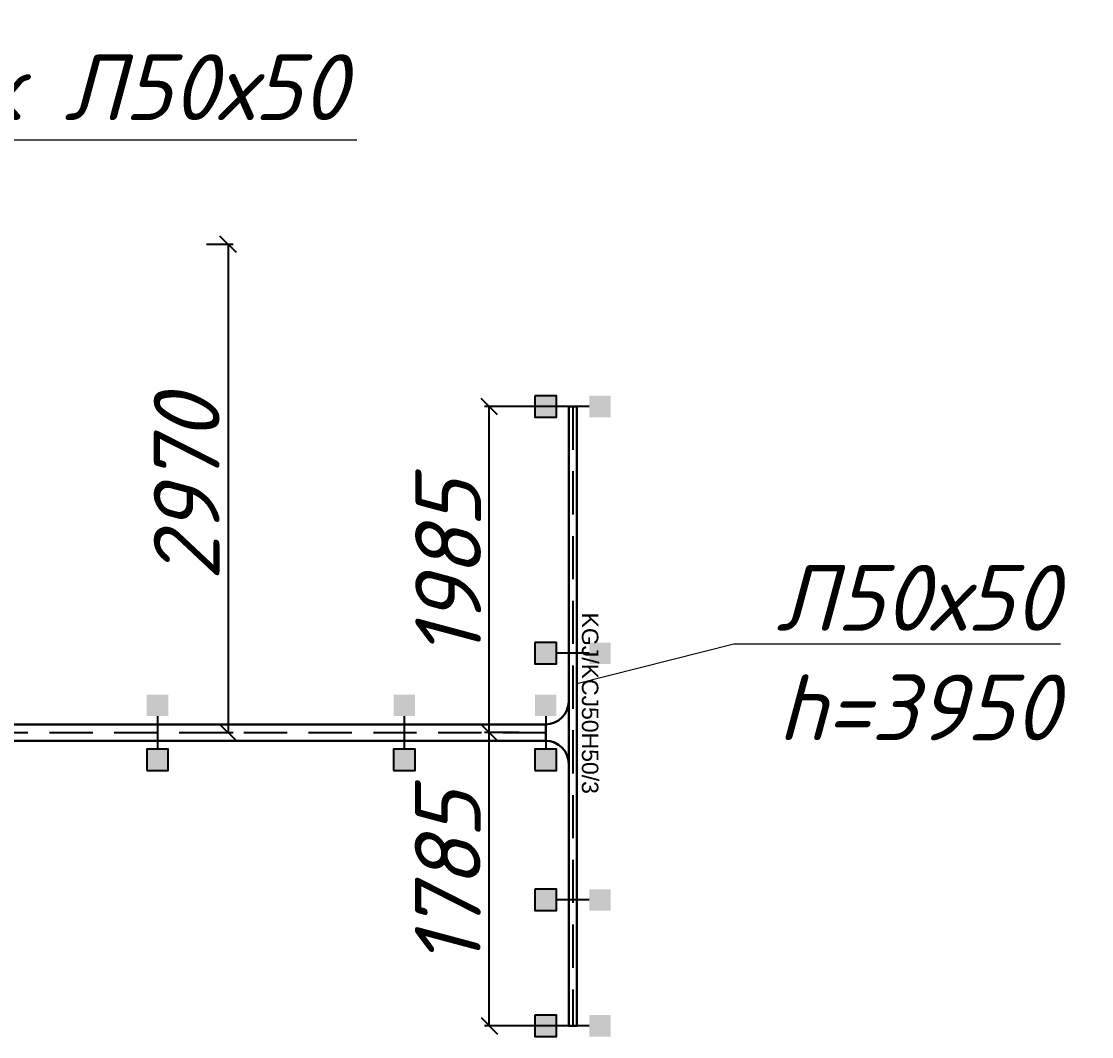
# Model space of a CAD drawing. Extents: x 221643 to 289394, y 86804 to 109436.
# Drawn here: x 230887 to 231538, y 104574 to 105191 of the extents above; entities that cross this region are included whole.
import ezdxf
from ezdxf import colors
from ezdxf.entities.mleader import LeaderData, LeaderLine
from ezdxf.math import Vec2, Vec3

# ---------------------------------------------------------------- set-up
doc = ezdxf.new("R2010")
doc.units = 0
doc.linetypes.add('DASHED2', pattern=[0.375, 0.25, -0.125])
doc.layers.get('Defpoints').update_dxf_attribs({"color": 140})
doc.layers.add('BAKS_opis', color=7, linetype='Continuous')
doc.layers.add("E_Прив'язки", color=24, linetype='Continuous')
doc.layers.add('E_Лотки', color=5, linetype='Continuous', lineweight=30)
doc.layers.add('E_Позначення', color=7, linetype='Continuous', lineweight=15)
doc.layers.add('E_Лотки_опори_опуски', color=2, linetype='Continuous', plot=False)
doc.styles.add('GOST 2.304', font='isocpeui.ttf')
doc.styles.add('ROMANS', font='ROMANS')
doc.styles.get("Standard").update_dxf_attribs({"font": 'arial.ttf'})
doc.styles.add('ГОСТ 2.304', font='isocpeui.ttf')
doc.dimstyles.new('1to10', dxfattribs={"dimtxt": 40, "dimasz": 10, "dimexe": 3, "dimexo": 0, "dimgap": 5, "dimtad": 1, "dimdec": 0, "dimlfac": 10, "dimrnd": 5, "dimtxsty": 'GOST 2.304', "dimblk": 'OBLIQUE', "dimcen": 2.5, "dimadec": 0, "dimazin": 0, "dimtfac": 1, "dimtdec": 0, "dimtmove": 0, "dimatfit": 3, "dimfxl": 1, "dimarcsym": 0})

# ---------------------------------------------------------------- blocks, each defined once
blk = doc.blocks.new('_None')
blk = doc.blocks.new('BAKS_140')
at = {"layer": 'BAKS_opis', "linetype": 'DASHED2', "ltscale": 105}
blk.add_line((0, 0), (0, -376.59), dxfattribs=at)
at = {"layer": 'E_Лотки'}
for points in [[(-2.5, 0), (-2.5, -376.59), (2.5, -376.59), (2.5, 0)], [(-2.5, 0), (-2.5, -376.59), (-2.5, -376.59), (-2.5, 0)], [(2.5, 0), (2.5, -376.59), (-2.5, -376.59), (-2.5, 0)], [(2.5, 0), (2.5, -376.59), (2.5, -376.59), (2.5, 0)]]:
    blk.add_3dface(points, dxfattribs=at)
at = {"flags": 1}
for tag, p in [('LENGTH', (0, 0)), ('ID', (2.5, 0)), ('ATT_2', (0, -376.59)), ('ATT_3', (0, -376.59)), ('ATT_1', (0, -376.59)), ('ATT_4', (0, -376.59)), ('ATT_5', (0, -376.59)), ('AN', (0, -376.59)), ('TYP', (0, -376.59)), ('P2X', (0, -376.59)), ('P2Y', (0, -376.59)), ('LUSTRO', (0, -376.59)), ('NAME', (0, -376.59)), ('P1X', (0, -376.59)), ('P1Y', (0, -376.59))]:
    blk.add_attdef(tag, p, '', height=2.5, dxfattribs=at)
at = {"layer": 'BAKS_opis'}
blk.add_attdef('SYMBOL', (5.5, -125.29), '', height=10, rotation=270, dxfattribs=at)
blk = doc.blocks.new('A$C4863500E')
at = {"linetype": 'Continuous'}
for p, q in [((380, 140), (0, 140)), ((240, 0), (140, 0))]:
    blk.add_line(p, q, dxfattribs=at)
for centre, start, end in [((0, 0), 0, 90), ((380, 0), 90, 180)]:
    blk.add_arc(centre, 140, start, end, dxfattribs=at)
blk = doc.blocks.new('TKD___100')
at = {"xscale": 0.1, "yscale": 0.1, "zscale": 0.1}
blk.add_blockref('A$C4863500E', (-19, -14), dxfattribs=at)
at = {"style": 'ROMANS', "flags": 9}
for tag, p in [('SYMBOL', (4.95, 15.01)), ('TYP', (4.95, 14.03)), ('ATT_1', (4.95, 13.37)), ('ATT_2', (4.95, 13.02)), ('ID', (4.95, 14.67)), ('NAME', (4.95, 14.36)), ('LENGTH', (4.95, 13.71)), ('ATT_3', (4.95, 12.67)), ('ATT_4', (4.95, 12.31)), ('ATT_5', (4.95, 11.94)), ('AN', (4.95, 10.64)), ('LUSTRO', (4.95, 11.58)), ('P1', (4.95, 11.23)), ('P2', (4.95, 10.94))]:
    blk.add_attdef(tag, p, '', height=0.3, dxfattribs=at)
blk = doc.blocks.new('BAKS_1414')
at = {"layer": 'BAKS_opis', "linetype": 'DASHED2', "ltscale": 105}
blk.add_line((0, 0), (1285.95, 0), dxfattribs=at)
at = {"layer": 'E_Лотки'}
for points in [[(0, -5), (1285.95, -5), (1285.95, 5), (0, 5)], [(0, 5), (1285.95, 5), (1285.95, -5), (0, -5)], [(0, 5), (1285.95, 5), (1285.95, 5), (0, 5)], [(0, -5), (1285.95, -5), (1285.95, -5), (0, -5)]]:
    blk.add_3dface(points, dxfattribs=at)
at = {"flags": 1}
for tag, p in [('ID', (0, 5)), ('LENGTH', (0, 0)), ('ATT_2', (1285.95, 0)), ('ATT_3', (1285.95, 0)), ('ATT_1', (1285.95, 0)), ('ATT_4', (1285.95, 0)), ('ATT_5', (1285.95, 0)), ('AN', (1285.95, 0)), ('TYP', (1285.95, 0)), ('P2X', (1285.95, 0)), ('P2Y', (1285.95, 0)), ('LUSTRO', (1285.95, 0)), ('NAME', (1285.95, 0)), ('P1X', (1285.95, 0)), ('P1Y', (1285.95, 0))]:
    blk.add_attdef(tag, p, '', height=2.5, dxfattribs=at)
at = {"layer": 'BAKS_opis'}
blk.add_attdef('SYMBOL', (588.97, 8), '', height=10, dxfattribs=at)
blk = doc.blocks.new('podpora_200')
for points in [[(-6.53, 10), (0, 10), (6.53, 10), (6.53, 23.06), (-6.53, 23.06)], [(-6.53, -23.06), (6.53, -23.06), (6.53, -10), (-6.53, -10)]]:
    blk.add_hatch(color=256).paths.add_polyline_path(points)
blk.add_line((0, 10), (0, -10))
blk.add_lwpolyline([(-6.53, -23.06), (6.53, -23.06), (6.53, -10), (-6.53, -10)], close=True)
at = {"style": 'ROMANS', "flags": 9}
for tag, p in [('SYMBOL', (3.32, 14.86)), ('TYP', (3.32, 13.88)), ('ATT_1', (3.32, 13.22)), ('ATT_2', (3.32, 12.87)), ('ID', (3.32, 14.52)), ('NAME', (3.32, 14.21)), ('LENGTH', (3.32, 13.56)), ('ELEM', (3.29, 10.49)), ('ATT_3', (3.32, 12.52)), ('ATT_4', (3.32, 12.16)), ('ATT_5', (3.32, 11.79)), ('AN', (3.32, 10.83)), ('P1', (3.32, 11.42)), ('P2', (3.32, 11.14))]:
    blk.add_attdef(tag, p, '', height=0.3, dxfattribs=at)
blk = doc.blocks.new('_Oblique')
at = {"color": 0, "linetype": 'ByBlock', "lineweight": -2}
blk.add_line((-0.5, -0.5), (0.5, 0.5), dxfattribs=at)
blk = doc.blocks.new('*D1709')
at = {"layer": 'Defpoints', "color": 0, "transparency": 16777216}
for p in [(231171.87, 104956.71), (231222.64, 104956.71), (231187.12, 104758.44)]:
    blk.add_point(p, dxfattribs=at)
at = {"layer": "E_Прив'язки", "color": 0, "lineweight": -2, "transparency": 16777216}
for p, q in [((231222.64, 104956.71), (231168.87, 104956.71)), ((231171.87, 104758.44), (231171.87, 104956.71)), ((231187.12, 104758.44), (231168.87, 104758.44))]:
    blk.add_line(p, q, dxfattribs=at)
at = {"layer": "E_Прив'язки", "color": 0, "lineweight": -2, "transparency": 16777216, "xscale": 10, "yscale": 10, "zscale": 10}
for p, rotation in [((231171.87, 104956.71), 90), ((231171.87, 104758.44), 270)]:
    blk.add_blockref('_Oblique', p, dxfattribs=dict(at, rotation=rotation))
at = {"layer": "E_Прив'язки", "color": 0, "transparency": 16777216, "insert": (231146.87, 104857.58), "char_height": 40, "attachment_point": 5, "rotation": 90, "style": 'GOST 2.304'}
blk.add_mtext('1985', dxfattribs=at)
blk = doc.blocks.new('*D1710')
at = {"layer": 'Defpoints', "color": 0, "transparency": 16777216}
for p in [(231171.87, 104758.44), (231190.06, 104758.44), (231222.64, 104580.12)]:
    blk.add_point(p, dxfattribs=at)
at = {"layer": "E_Прив'язки", "color": 0, "lineweight": -2, "transparency": 16777216}
for p, q in [((231190.06, 104758.44), (231168.87, 104758.44)), ((231171.87, 104580.12), (231171.87, 104758.44)), ((231222.64, 104580.12), (231168.87, 104580.12))]:
    blk.add_line(p, q, dxfattribs=at)
at = {"layer": "E_Прив'язки", "color": 0, "lineweight": -2, "transparency": 16777216, "xscale": 10, "yscale": 10, "zscale": 10}
for p, rotation in [((231171.87, 104758.44), 90), ((231171.87, 104580.12), 270)]:
    blk.add_blockref('_Oblique', p, dxfattribs=dict(at, rotation=rotation))
at = {"layer": "E_Прив'язки", "color": 0, "transparency": 16777216, "insert": (231146.61, 104669.28), "char_height": 40, "attachment_point": 5, "rotation": 90, "style": 'GOST 2.304'}
blk.add_mtext('1785', dxfattribs=at)
blk = doc.blocks.new('*D1711')
at = {"layer": 'Defpoints', "color": 0, "transparency": 16777216}
for p in [(231000.03, 105055.37), (231004.52, 104758.44), (231013.14, 104758.44)]:
    blk.add_point(p, dxfattribs=at)
at = {"layer": "E_Прив'язки", "color": 0, "lineweight": -2, "transparency": 16777216}
for p, q in [((231000.03, 105055.37), (231016.14, 105055.37)), ((231013.14, 105055.37), (231013.14, 104758.44)), ((231004.52, 104758.44), (231016.14, 104758.44))]:
    blk.add_line(p, q, dxfattribs=at)
at = {"layer": "E_Прив'язки", "color": 0, "lineweight": -2, "transparency": 16777216, "xscale": 10, "yscale": 10, "zscale": 10}
for p, rotation in [((231013.14, 105055.37), 90), ((231013.14, 104758.44), 270)]:
    blk.add_blockref('_Oblique', p, dxfattribs=dict(at, rotation=rotation))
at = {"layer": "E_Прив'язки", "color": 0, "transparency": 16777216, "insert": (230987.88, 104906.91), "char_height": 40, "attachment_point": 5, "rotation": 90, "style": 'GOST 2.304'}
blk.add_mtext('2970', dxfattribs=at)

msp = doc.modelspace()

# ---------------------------------------------------------------- block references
at = {"layer": 'E_Лотки'}
for name, p, values in [('BAKS_140', (231222.6384, 104956.7054), {'SYMBOL': 'KGJ/KCJ50H50/3'}), ('BAKS_1414', (229920.1929, 104758.4448), {'SYMBOL': 'KCJ100H50/3N'})]:
    msp.add_blockref(name, p, dxfattribs=at).add_auto_attribs(values)
at = {"layer": 'E_Лотки', "rotation": 270}
msp.add_blockref('TKD___100', (231220.1384, 104758.4448), dxfattribs=at)
at = {"layer": 'E_Лотки_опори_опуски', "rotation": 270}
for p in [(231222.6384, 104956.7054), (231222.6384, 104806.7054), (231222.6384, 104656.7054), (231222.6384, 104580.1159)]:
    msp.add_blockref('podpora_200', p, dxfattribs=at)
at = {"layer": 'E_Лотки_опори_опуски'}
for p in [(230970.1929, 104758.4448), (231120.1929, 104758.4448), (231206.1384, 104758.4448)]:
    msp.add_blockref('podpora_200', p, dxfattribs=at)

# ---------------------------------------------------------------- leaders
at = {"layer": 'E_Позначення'}
ml = msp.add_multileader_mtext('Standard', dxfattribs=at)
ml.set_content('Щ174, опуск Л50х50', color=256, style='ГОСТ 2.304')
ml.set_leader_properties(color=256, linetype='ByLayer', lineweight=-1)
ml.set_arrow_properties(name='NONE')
ml.build(insert=Vec2(0, 0))
ml.multileader.update_dxf_attribs({"has_dogleg": 0, "text_left_attachment_type": 6, "text_right_attachment_type": 6, "dogleg_length": 0, "arrow_head_size": 0.1})
ctx = ml.context
ctx.base_point, ctx.char_height, ctx.arrow_head_size, ctx.landing_gap_size, ctx.plane_origin = Vec3(230552.2851, 105118.9239), 40, 0.1, 10, Vec3(225055.1236, 105042.5425)
ctx.left_attachment, ctx.right_attachment, ctx.text_align_type = 6, 6, 2
notes = []
notes.append((ctx, [(1, (1, 1, 0), (230552.2851, 105118.9239), (1, 0), 0, [(0, [(230499.1328, 105082.8679)], 0, [])])]))
ctx.mtext.insert, ctx.mtext.alignment, ctx.mtext.flow_direction = Vec3(231085.1033, 105170.9239), 3, 5
ctx.mtext.has_bg_fill, ctx.mtext.bg_color, ctx.mtext.bg_scale_factor, ctx.mtext.bg_transparency, ctx.mtext.use_window_bg_color = 1, -1027028792, 1.5, 0, 1
for ctx, leaders in notes:
    for number, flags, end, landing, length, lines in leaders:
        leader = LeaderData()
        leader.index, (leader.has_last_leader_line, leader.has_dogleg_vector, leader.attachment_direction) = number, flags
        leader.last_leader_point, leader.dogleg_vector, leader.dogleg_length = Vec3(end), Vec3(landing), length
        for number, points, colour, breaks in lines:
            line = LeaderLine()
            line.index, line.vertices, line.color, line.breaks = number, Vec3.list(points), colors.encode_raw_color(colour), breaks
            leader.lines.append(line)
        ctx.leaders.append(leader)

# ---------------------------------------------------------------- next in the draw order: dimensions: what is measured, and where the dimension line sits
at = {"layer": "E_Прив'язки"}
dim = msp.add_linear_dim(base=(231013.14, 104758.4448), p1=(231000.0306, 105055.3679), p2=(231004.5218, 104758.4448), angle=90, dimstyle='1to10', dxfattribs=at)
dim.commit()
dim.dimension.update_dxf_attribs({"geometry": '*D1711', "text_midpoint": (230987.8824, 104906.9064)})

# ---------------------------------------------------------------- next in the draw order: leaders
at = {"layer": 'E_Позначення'}
ml = msp.add_multileader_mtext('Standard', dxfattribs=at)
ml.set_content('Л50х50\\Ph=3950', color=256, style='ГОСТ 2.304')
ml.set_leader_properties(color=256, linetype='ByLayer', lineweight=-1)
ml.set_arrow_properties(name='NONE')
ml.build(insert=Vec2(0, 0))
ml.multileader.update_dxf_attribs({"has_dogleg": 0, "text_left_attachment_type": 6, "text_right_attachment_type": 6, "dogleg_length": 0, "arrow_head_size": 0.1})
ctx = ml.context
ctx.base_point, ctx.char_height, ctx.arrow_head_size, ctx.landing_gap_size, ctx.plane_origin = Vec3(231320.4186, 104812.4445), 40, 0.1, 10, Vec3(233288.3262, 104360.1607)
ctx.left_attachment, ctx.right_attachment, ctx.text_align_type = 6, 6, 2
notes = []
notes.append((ctx, [(0, (1, 1, 0), (231320.4186, 104812.4445), (1, 0), 0, [(1, [(231225.1384, 104788.2483)], 0, [])])]))
ctx.mtext.insert, ctx.mtext.alignment, ctx.mtext.flow_direction = Vec3(231517.964, 104860.4445), 3, 5
ctx.mtext.has_bg_fill, ctx.mtext.bg_color, ctx.mtext.bg_scale_factor, ctx.mtext.bg_transparency, ctx.mtext.use_window_bg_color = 1, -1027028792, 1.5, 0, 1
for ctx, leaders in notes:
    for number, flags, end, landing, length, lines in leaders:
        leader = LeaderData()
        leader.index, (leader.has_last_leader_line, leader.has_dogleg_vector, leader.attachment_direction) = number, flags
        leader.last_leader_point, leader.dogleg_vector, leader.dogleg_length = Vec3(end), Vec3(landing), length
        for number, points, colour, breaks in lines:
            line = LeaderLine()
            line.index, line.vertices, line.color, line.breaks = number, Vec3.list(points), colors.encode_raw_color(colour), breaks
            leader.lines.append(line)
        ctx.leaders.append(leader)

# ---------------------------------------------------------------- next in the draw order: dimensions: what is measured, and where the dimension line sits
at = {"layer": "E_Прив'язки"}
for base, p1, p2, picture, middle in [((231171.8691, 104956.7054), (231187.1231, 104758.4448), (231222.6384, 104956.7054), '*D1709', (231146.8691, 104857.5751)), ((231171.8691, 104758.4448), (231222.6384, 104580.1159), (231190.0562, 104758.4448), '*D1710', (231146.6115, 104669.2804))]:
    dim = msp.add_linear_dim(base=base, p1=p1, p2=p2, angle=90, dimstyle='1to10', dxfattribs=at)
    dim.commit()
    dim.dimension.update_dxf_attribs({"geometry": picture, "text_midpoint": middle})

doc.saveas('drawing.dxf')
